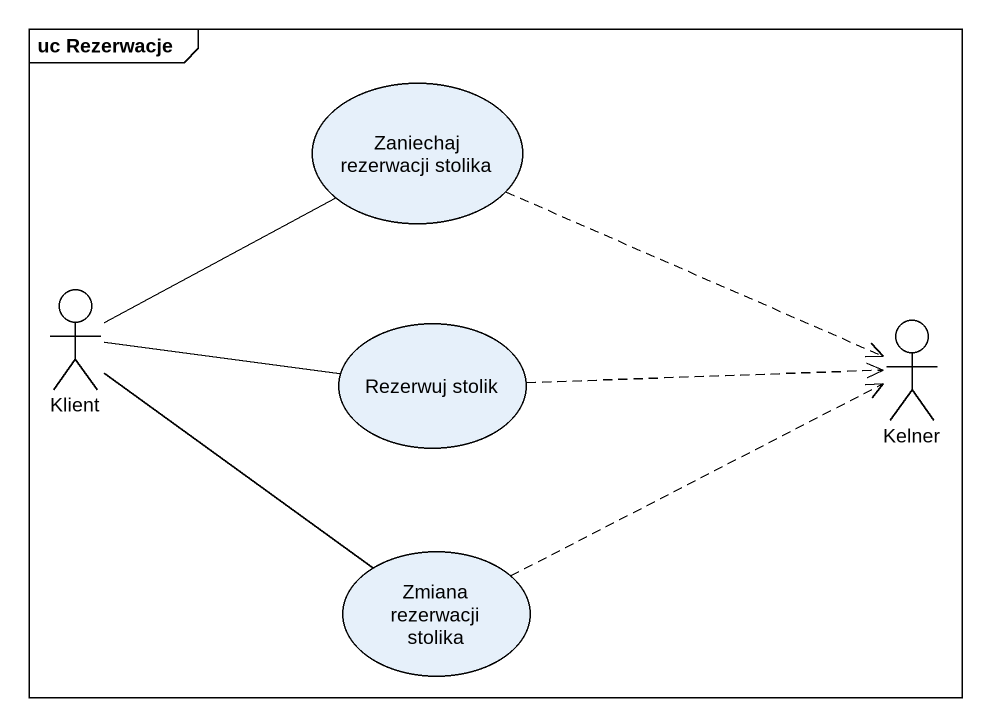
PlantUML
@startuml
mainframe uc Rezerwacje
usecase "Zaniechaj rezerwacji stolika" as Zaniechaj_rezerwacji_stolika
actor Klient
usecase "Rezerwuj stolik" as Rezerwuj_stolik
actor Kelner
usecase "Zmiana rezerwacji stolika" as Zmiana_rezerwacji_stolika
Zaniechaj_rezerwacji_stolika .right.> Kelner
Klient -up- Zaniechaj_rezerwacji_stolika
Klient -right- Rezerwuj_stolik
Klient -- Zmiana_rezerwacji_stolika
Rezerwuj_stolik .right.> Kelner
Zmiana_rezerwacji_stolika .right.> Kelner
@enduml
